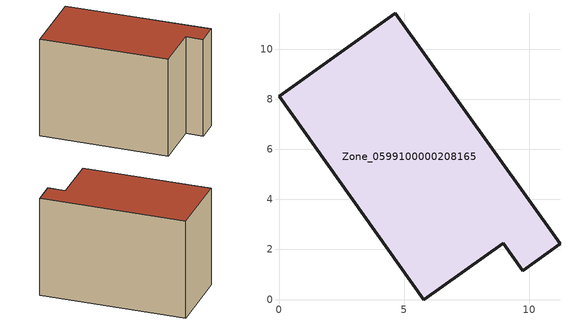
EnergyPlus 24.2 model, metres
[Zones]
Zone_0599100000208165
 floor ground (C_G): 0,8.11 4.63,11.43 11.22,2.23 9.73,1.16 8.95,2.26 5.79,0 z0
 wall outside (C_F): 4.63,11.43 0,8.11 5.79,0 8.95,2.26 9.73,1.16 11.22,2.23 4.63,11.43 z0:7.9
 roof outside (C_R): 11.22,2.23 4.63,11.43 0,8.11 5.79,0 8.95,2.26 9.73,1.16 z7.9
[BUILDING]
Pand.0599100000208165: North Axis=0; Terrain=City; Loads Convergence Tolerance Value=0.04; Temperature Convergence Tolerance Value=0.4; Solar Distribution=FullExterior; Maximum Number of Warmup Days=25; Minimum Number of Warmup Days=1
[Site:Location]
Rotterdam.The.Hague.AP_ZH_NLD Design_Conditions: Latitude=51.96; Longitude=4.45; Time Zone=1; Elevation=-4.5
[SITE:GROUNDTEMPERATURE:BUILDINGSURFACE]
18, 18, 18, 18, 18, 18, 18, 18, 18, 18, 18, 18
[MATERIAL] Thermal Absorptance=0.9; Solar Absorptance=0.7; Visible Absorptance=0.7
Name | Roughness | Thickness | Conductivity | Density | Specific Heat
G.TI.1975-1991 | MediumSmooth | 0.15 | 0.288461 | 540 | 1210
F.TI.1975-1991 | Rough | 0.3 | 0.230769 | 1920 | 840
R.TI.1975-1991 | MediumRough | 0.2 | 0.153846 | 1500 | 1000
[CONSTRUCTION]
C_G: G.TI.1975-1991
C_F: F.TI.1975-1991
C_R: R.TI.1975-1991
[ZONE]
Zone_0599100000208165: Type=1; Multiplier=1; Ceiling Height=Autocalculate; Volume=Autocalculate; Floor Area=autocalculate; Part of Total Floor Area=Yes
[ZONEINFILTRATION:DESIGNFLOWRATE]
Infil_Zone_0599100000208165: Zone or ZoneList or Space or SpaceList=Zone_0599100000208165; Schedule=AlwaysOn; Design Flow Rate Calculation Method=Flow/Area; Flow Rate per Floor Area=0.003; Constant Term Coefficient=1; Temperature Term Coefficient=0; Velocity Term Coefficient=0; Velocity Squared Term Coefficient=0
[HVACTEMPLATE:ZONE:IDEALLOADSAIRSYSTEM]
Zone_0599100000208165: Maximum Heating Supply Air Temperature=50; Minimum Cooling Supply Air Temperature=13; Maximum Heating Supply Air Humidity Ratio=0.0156; Minimum Cooling Supply Air Humidity Ratio=0.0077; Heating Limit=NoLimit; Cooling Limit=NoLimit; Dehumidification Control Type=ConstantSensibleHeatRatio; Cooling Sensible Heat Ratio=0.7; Dehumidification Setpoint=60; Humidification Control Type=None; Humidification Setpoint=30; Outdoor Air Method=None; Outdoor Air Flow Rate per Person=0.00944; Outdoor Air Flow Rate per Zone Floor Area=0; Outdoor Air Flow Rate per Zone=0; Demand Controlled Ventilation Type=None; Outdoor Air Economizer Type=NoEconomizer; Heat Recovery Type=None; Sensible Heat Recovery Effectiveness=0.7; Latent Heat Recovery Effectiveness=0.65
[ZONECONTROL:THERMOSTAT]
ThermostatControl_Zone_0599100000208165: Zone or ZoneList=Zone_0599100000208165; Control Type Schedule=DualSetpointControlType; Control 1=Thermostat_Zone_0599100000208165; Temperature Difference Between Cutout And Setpoint=0
[THERMOSTATSETPOINT:DUALSETPOINT]
Thermostat_Zone_0599100000208165: Heating Setpoint Temperature Schedule=HeatingSetpoint_Zone_0599100000208165; Cooling Setpoint Temperature Schedule=CoolingSetpoint_Zone_0599100000208165
[SCHEDULE:COMPACT]
HeatingSetpoint_Zone_0599100000208165: Through: 12/31, For: AllDays, Until: 24:00, 21
CoolingSetpoint_Zone_0599100000208165: Through: 12/31, For: AllDays, Until: 24:00, 24
DualSetpointControlType: Through: 12/31, For: AllDays, Until: 24:00, 4
AlwaysOn: Through: 12/31, For: AllDays, Until: 24:00, 1
